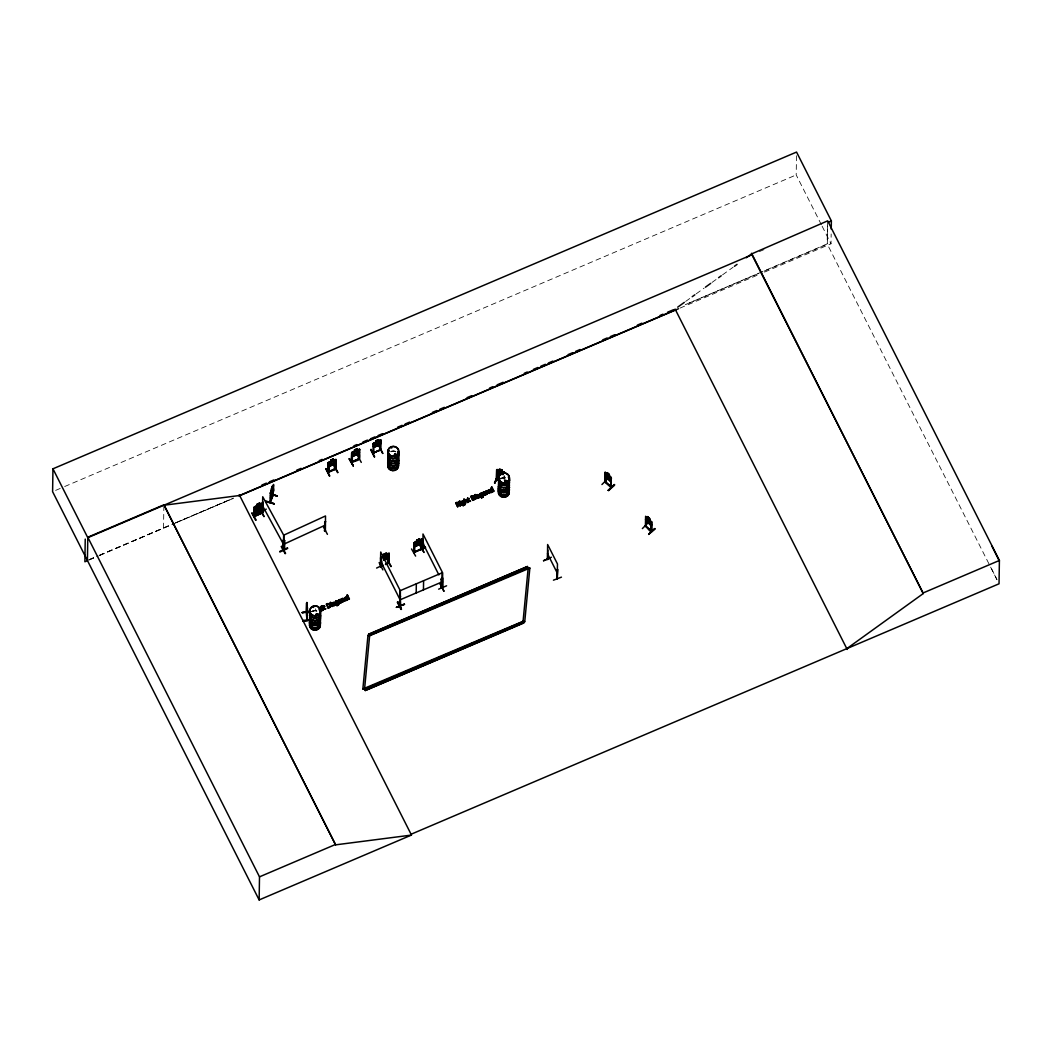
<?xml version="1.0" encoding="UTF-8"?>
<svg xmlns="http://www.w3.org/2000/svg" width="1052" height="1052" viewBox="0 0 1052 1052"><rect width="100%" height="100%" fill="white"/><g stroke="black" fill="none" stroke-linecap="round" stroke-linejoin="round"><path stroke-width="0.75" stroke-dasharray="5 3.75" d="M163.533 528.117L163.888 505.249M503.816 478.923L503.974 475.622M504.552 479.186L504.71 475.885M821.388 224.733L796.193 174.921L796.522 153.697M827.451 226.114L827.161 243.919L763.923 271.008M996.809 579.402L827.306 244.195L827.648 222.419M764.567 272.087L831.014 243.788L831.172 233.978M685.628 301.451L690.901 297.65M696.174 293.85L704.09 288.143M711.994 282.449L717.267 278.649M722.54 274.848L733.086 267.247M500.423 478.752L503.04 477.647L505.894 477.884M311.524 611.685L314.14 610.568L316.994 610.804A5.444 5.01 0.9 0 0 311.602 611.606M89.065 559.98L98.099 556.113M99.611 555.469L170.385 525.158M176.407 522.581L233.623 498.083M762.411 271.653L685.615 304.528L762.503 271.81M55.624 490.39L63.186 487.168M64.685 486.524L796.193 174.921M759.452 251.56L763.936 249.64M764.002 271.166L827.306 244.195M88.92 559.703L97.862 555.89M99.361 555.259L173.988 523.475M175.474 522.831L232.19 498.674M88.907 559.901L97.862 556.087M99.361 555.443L171.081 524.895M172.594 524.251L233.005 498.517M680 308.105L758.531 274.664M390.91 451.453L393.737 451.006L396.446 451.913M822.125 226.206L831.014 243.788M315.311 608.806L316.468 611.08M991.668 568.974L997.02 579.757M500.489 478.673A5.457 5.01 0.9 0 1 505.867 477.818M500.489 479.094A5.457 5.01 0.9 0 1 505.854 478.239M390.963 451.4A5.444 5.01 0.9 0 1 396.38 451.847M390.95 451.808A5.457 5.01 0.9 0 1 396.38 452.255M311.537 611.817A5.523 5.089 0.9 0 1 316.981 610.949M312.786 611.317A5.457 5.01 0.9 0 1 316.954 611.159"/><path stroke-width="1.5" d="M338.31 603.927L337.166 605.097M482.855 496.136L482 497.228M831.238 229.086L831.369 220.92L796.548 152.067L52.955 468.811L52.6 491.678L259.147 899.933L411.477 835.051L239.251 494.703M85.238 539.097L84.883 561.768L87.566 560.624M87.421 560.532L87.789 537.243L163.902 504.815L335.614 844.848L411.371 835.091L410.977 834.289L999.032 583.794L999.4 560.453L827.674 220.854L751.549 253.953L923.275 593.538L846.807 648.637M163.902 504.815L335.614 844.848M252.138 512.942L256.096 519.977M254.781 515.743C255.149 519.464 256.688 504.631 254.308 507.248L254.084 516.44L262.04 512.758M254.584 513.337L254.584 506.775M255.018 506.933L254.847 515.677M257.109 505.302L257.175 504.092M255.991 509.681L257.267 508.708C255.36 506.117 261.54 503.237 259.647 507.577L260.909 507.353M257.635 506.393L259.16 505.67M257.701 507.564L259.239 506.84M265.222 510.075L258.66 512.903M257.135 504.171L259.699 503.001L259.594 504.197L260.87 503.987L260.883 509.457L259.594 510.956M259.699 503.001L259.634 504.039M261.698 512.85C260.541 514.336 264.499 508.734 261.961 503.737L261.343 507.353M261.343 513.455L261.159 510.154L262.198 508.629M262.027 513.1L254.216 516.69L254.505 506.801L262.198 503.264L261.895 513.205M262.277 506.696C260.173 506.038 264.223 507.524 262.224 509.72L261.33 511.246L255.347 514.073L254.531 513.258M262.5 511.206L262.803 512.153L262.908 502.172L263.158 512.035L262.421 511.469L262.724 496.741L283.645 535.113L283.461 549.894L284.211 549.105M263.118 511.969L262.908 502.172M261.185 510.601L264.039 516.493M259.147 899.933L259.502 876.842L87.789 537.243M274.204 503.737L265.814 501.594M270.469 492.573L269.956 502.501L272.849 494.94L277.32 495.926L272.902 494.598L277.202 496.228M270.732 498.885C269.628 496.399 274.546 483.184 273.481 491.586M271.469 488.588L271.416 489.759M271.705 488.391L271.048 495.676L272.863 490.863M271.732 490.6L272.573 488.417L271.64 490.903M272.35 487.405L272.402 486.155L272.968 491.218M272.534 495.676L273.218 495.216M272.468 489.509L271.245 495.965L272.902 489.141L272.599 490.705L273.06 489.824M272.902 495.453C273.665 469.849 274.73 496.478 270.877 499.305M265.972 501.002L274.217 503.724M287.709 548.408L279.911 552.011M281.568 546.238L285.605 553.365M283.711 549.315C281.318 548.947 284.987 527.683 283.724 550.117L283.856 535.113L325.515 515.953L325.384 531.023C323.7 530.773 326.33 530.063 324.503 530.695M283.869 549.723L283.409 549.105M284.474 540.333L284.421 549.841L284.474 540.333L283.198 540.018M287.485 547.816L279.714 551.472M309.327 611.948L302.069 612.606L309.327 611.87M306.421 603.23L306.658 613.158L306.855 602.415L306.277 612.29M307.473 613.329L307.552 610.318L307.013 620.299L307.302 607.228L307.131 609.897M307.079 610.344L307.276 619.496M307.079 605.15L307.145 611.067M307.079 604.65L307.092 603.519L307.223 606.162M320.4 608.766L320.15 608.582M320.794 607.648L321.005 608.24M321.504 606.807C323.411 605.005 322.846 607.819 321.662 607.28M320.242 610.883L321.61 609.963L320.242 611.08M321.688 610.857L321.61 609.963M321.886 607.675C325.936 613.829 319.308 607.201 323.174 607.122L323.977 608.924M322.188 605.702L320.991 607.333M323.503 526.96L327.422 534.337M322.964 606.912L322.543 605.886L323.49 606.688L324.463 606.083L323.49 606.688M323.174 607.122L321.886 607.859M325.384 531.023L324.634 531.273L324.726 521.845L325.568 521.766L324.726 521.845M323.7 607.096L324.673 606.491L323.7 607.096L324.568 608.806M324.529 530.616L324.726 531.234M325.936 468.758L329.631 476.056L325.87 468.758M324.253 609.134L325.515 608.845M327.869 471.835C329.592 473.873 329.96 462.959 327.948 463.09L327.856 472.532L328.711 472.23M328.224 462.63L327.935 472.493L335.693 469.192M329.776 604.006C326.935 602.901 325.226 604.532 329.315 603.756M328.658 462.788L328.737 471.822M327.422 604.19L328.079 603.98M329.578 476.03L325.923 468.574M329.933 607.201L328.158 608.03M330.091 606.097L328.487 607.543L329.263 607.004M331.314 460.092L332.879 459.435M330.039 602.507L330.893 602.757L330.289 603.204M330.565 603.677L331.104 603.256L332.563 606.346L330.565 603.677L331.104 603.256M330.801 460.092L333.392 458.988L333.3 460.184L334.589 460L334.549 462.104L333.234 463.564L329.526 464.248L329.565 462.144L330.867 461.223M333.379 460.105L333.392 458.988M337.56 472.677L333.918 465.168L337.981 472.479M332.037 606.57L330.578 603.48M333.997 602.928L332.222 603.453M334.944 463.143L334.891 469.534L335.759 469.231M335.115 460.355C336.574 457.594 332.563 472.269 335.654 468.574M335.706 459.79L335.759 468.89M334.326 603.743C332.195 607.359 335.838 601.928 333.221 605.005M334.733 604.545L334.326 603.559M335.088 605.268L334.47 602.625M336.89 604.939L337.955 604.637M338.613 603.361L337.324 600.613L336.85 601.152A1.552 1.42 0.9 0 0 335.719 601.415M338.81 604.4L336.929 605.663L337.916 605.202M335.772 602.625L337.048 601.35L335.943 603.098M337.324 600.613L336.824 601.008A1.552 1.42 0.9 0 0 335.733 601.218L335.351 601.81M335.943 602.914C336.114 605.216 338.981 601.968 337.179 603.769M337.916 603.769L338.31 604.124M342.413 598.378L341.203 599.14L343.307 598.338M342.11 599.456L343.202 601.81L342.558 598.877M344.188 598.917L345.135 600.981L343.78 599.377M346.673 598.023C342.452 598.101 348.646 596.655 345.385 598.825M346.871 598.22L347.278 599.206L346.41 598.654M346.884 595.156L348.909 599.377L347.41 594.932M349.198 458.817L353.301 465.97L349.54 458.672M347.633 599.916L347.16 597.523M353.235 465.944L349.159 458.856M359.311 458.817L359.376 449.717L358.785 450.269C360.744 461.289 359.376 459.461 352.262 462.222L352.459 452.965L351.618 453.017L351.381 462.196L359.442 458.738M349.448 598.956L347.41 595.116M351.789 455.661L352.644 456.371L358.679 453.846L359.639 449.322L351.802 452.57L351.513 462.446M351.881 455.621L351.881 452.544M352.394 462.078L352.065 461.486L352.367 462.144M354.511 449.927L354.406 451.058M354.984 450.019L356.536 449.349M356.93 448.902L356.957 450.098L358.245 449.927L358.219 452.031L354.471 454.517L353.196 454.162L353.222 452.071L354.537 451.137M357.535 455.292L361.27 462.393M359.311 458.488L358.561 459.448L358.587 454.582M359.311 459.224L359.639 449.322M362.861 688.981L523.054 621.311L524.738 621.745L523.041 621.601L364.557 689.113L362.861 688.981L367.976 635.303L369.66 635.447L528.157 567.922L529.853 568.067L369.66 635.724L367.976 635.303M365.268 690.533L523.764 622.731L523.054 621.311L523.764 623.021L365.268 690.533L364.557 689.113L369.66 635.447L368.95 634.027L527.447 566.502L528.157 568.212L523.041 621.601M371.067 449.335L374.683 456.831M369.66 635.447L368.95 634.027M380.692 449.375L373.092 453.333L373.868 452.597L372.987 452.57L373.013 453.333L373.263 443.431L380.153 440.091M380.824 449.967L381.061 440.091L380.14 444.694L374.039 447.297L373.21 446.442L374.091 442.668M373.789 443.563L373.079 443.878L373.789 443.563L373.854 452.939M375.919 440.867L374.657 445.022L378.365 444.338L379.68 442.879L379.719 440.788L378.418 440.959L378.483 439.683L375.88 440.788L375.866 441.919M376.445 440.867L377.997 440.209M376.603 568.054L383.02 565.042M373.736 452.439L380.219 450.309L379.903 449.717M380.022 450.309C379.193 449.02 381.205 438.737 380.245 441.13M379.141 562.596L382.862 569.882M381.35 556.639L380.824 567.37L380.627 557.56L381.14 567.133M382.678 453.451L378.996 445.969L382.797 453.386M381.929 566.239L381.837 565.582M381.942 561.636L381.284 566.555M381.166 566.515L381.942 565.91M382.744 558.244L384.059 554.01L386.61 552.984L386.505 554.18L387.807 553.996L387.767 556.1L384.033 558.586M390.897 566.568L387.044 559.177L391.212 566.436M385.519 564.082L388.977 563.136L387.964 563.254L388.122 558.651M388.333 554.325C388.701 551.564 388.977 564.753 387.964 563.254M388.859 563.28L389.187 553.391L386.597 554.102M389.148 553.313L388.175 557.902M404.494 604.308L396.394 607.359L404.349 604.019M397.722 601.862L401.456 609.332L397.643 602.06M380.443 566.633L380.719 552.011L400.391 590.935L400.207 605.715L399.76 604.676L400.523 605.439L400.247 595.708L399.655 605.82L399.839 590.829L442.103 572.827L441.958 587.897L442.064 586.569L442.734 587.147M400.444 605.479L399.813 604.676L400.128 605.689M400.22 597.181L400.404 604.861M413.975 543.148L414.817 543.095L413.975 543.148L413.752 552.326L425.284 547.027L418.867 550.051M416.816 540.11L419.367 538.926L419.301 540.202L420.603 540.031L420.563 542.135L416.829 544.62L415.54 544.265L415.579 542.174L416.881 541.241L414.146 542.674L413.923 552.602M414.225 545.725L414.278 542.727C417.473 538.729 423.706 542.28 419.367 538.926M414.685 542.832L414.738 552.274L413.804 551.892M416.789 541.241L416.855 540.031M416.184 592.947L416.329 583.807M419.906 545.199L424.022 552.484L419.958 545.317M421.129 540.36C422.93 532.365 420.037 562.886 420.945 543.148M421.707 539.794L421.655 549.302L421.944 539.347L420.997 539.387M421.944 539.347L420.971 543.937L414.922 546.54L414.146 545.764M422.983 548.513L423.128 549.433L423.167 539.439M423.404 549.315L423.456 543.029M423.456 589.856L423.588 580.717M438.658 589.159L446.587 585.806M441.196 588.134L442.011 578.39L441.301 578.692L441.196 588.134L441.998 587.489M442.05 587.082L442.511 577.706L442.774 587.476M442.471 587.7L442.668 572.932L422.983 533.995L423.128 549.433M443.891 591.263L440.144 583.794L443.931 591.053M457.475 504.855L460.211 505.736L457.475 504.855L457.699 506.814L455.753 502.948L456.831 502.304M458.33 503.172L456.529 503.158L457.975 502.817M457.699 506.814L455.753 502.764M458.462 503.356L458.159 504.184M459.04 503.106L458.606 504.381L458.725 502.435M459.237 501.239L460.105 501.488L459.5 501.935M459.777 502.212L461.236 505.302L460.303 501.988M461.775 504.881L460.303 502.185M464.142 504.658L462.867 505.17L464.432 504.395M461.42 502.08L461.907 501.436A1.552 1.42 0.9 0 1 463.038 501.173L463.498 500.634L464.997 504.618M464.997 504.421L463.117 505.683L464.879 504.658M462.13 501.922L462.801 501.594M465.05 504.355L463.498 500.634M463.695 499.174L465.72 503.395L465.799 500.121L467.667 502.567L468.193 502.146L467.246 500.265M461.775 503.487C465.602 503.75 463.104 505.289 461.447 502.817M464.221 498.95L464.958 500.397M465.168 500.818L466.838 500.91M467.154 499.266L467.351 499.674M467.614 498.056L467.509 499.121M469.008 498.28L468.245 499.292L469.218 498.687M468.193 502.146L466.943 499.832L465.707 499.792M470.454 501.344L468.797 501.331M473.86 495.952L470.757 496.557L473.032 495.808M473.808 499.2C472.9 500.989 470.244 496.281 472.309 496.255M474.478 499.398L472.703 500.226M473.032 499.739L471.533 496.57M474.583 494.716L474.833 495.4L475.188 494.453M475.123 495.689L476.582 498.766L475.649 495.453M478.542 495.321C475.373 496.583 477.213 493.454 479.015 495.019M476.74 495.86L476.49 495.176M477.108 498.346L475.649 495.65M476.74 495.663L478.634 495.282M479.015 497.162L477.924 497.399L477.989 496.281M478.463 498.043L479.225 497.57M479.16 495.071L479.646 497.267M480.172 497.044L479.015 494.834M481.711 497.096L482.289 496.952M481.369 493.02L481.395 493.164A1.552 1.42 0.9 0 0 480.277 493.427L480.33 495.926L482.316 495.979M483.236 496.833L481.474 497.859L482.789 497.241M481.592 493.559C482.842 497.543 482.434 492.678 480.632 493.98M488.115 491.402L486.655 491.665L487.207 494.23L485.748 491.35L486.76 490.758M487.207 494.23L485.748 491.152M490.968 489.877L489.035 490.022L491.192 489.364M488.43 490.679L489.154 493.217M489.285 490.521L489.035 489.837M490.245 491.652L491.415 490.416L490.534 491.126M491.415 487.549L491.955 487.129L493.98 491.35L491.415 487.549L491.955 487.129M491.389 489.298L492.704 491.902L490.995 492.704M493.454 491.573L491.429 487.352M497.964 475.438L494.9 482.789M504.75 472.44L496.675 469.665L496.557 479.515L497.333 479.699L496.754 469.994M496.715 469.587L496.426 479.37M496.426 479.041L497.254 479.725M494.913 482.986L498.004 475.294M502.554 474.413L499.398 473.663L498.069 472.295L498.109 470.191L499.45 470.283L499.411 469.008L502.093 469.968L503.25 474.123M502.067 471.086L502.093 469.968M527.447 566.502L368.936 634.303M550.196 557.981L543.542 560.637M547.816 549.972L547.592 559.362M547.855 559.48L547.921 554.706M553.444 580.178L561.452 577.14M557.481 569.106L557.258 578.731L557.047 577.995M557.179 578.679L557.468 563.99L547.632 544.528L547.461 559.559L547.711 558.783M557.231 578.692L557.652 569.434M601.941 484.525L607.78 478.699M605.334 481.829L605.189 472.243L605.032 482.118L611.186 487.615L611.278 477.74M610.712 486.55L605.202 481.435L605.847 482.066M605.702 473.4L605.36 472.69L605.781 482.303M605.834 482.408L605.847 477.766M608.582 490.666L614.67 484.906L608.332 490.429M609.226 475.596L609.318 474.413L607.201 472.624L607.254 473.847L606.215 473.295L607.201 477.227L610.147 478.976L609.253 474.386M610.568 486.826L611.396 487.405L610.91 477.7L611.107 487.615M610.594 487.129L610.91 477.7M611.159 480.79L611.212 477.792M642.377 528.577L648.203 522.752M645.428 526.079L645.612 516.295L651.701 521.897L651.622 531.654L645.363 526.026M646.204 526.355L645.783 516.742L645.731 525.908C656.382 539.886 648.545 524.54 651.135 521.95M645.902 526.237L645.691 525.553L646.27 526.118M645.994 526.592L646.349 517.242M647.677 517.742L647.69 516.611L649.676 518.518M647.69 516.611L647.677 517.9L646.651 517.347L646.612 519.451L647.624 521.279L650.583 523.028L649.676 518.439M655.12 528.972L648.703 534.271M648.716 534.298L654.791 528.512L648.663 534.429M651.017 531.181L651.293 524.79M651.701 521.779L651.53 531.668M923.275 593.538L751.562 253.282M422.746 548.46L423.088 549.354L423.062 548.263M442.077 586.674L442.721 587.476M321.504 606.623L321.662 607.464M261.12 513.166L254.097 516.059L261.027 513.008M306.264 612.067L306.974 620.193M306.737 612.724L306.947 619.155M420.866 548.881L420.984 549.499M335.785 468.824L328.053 472.203M605.005 481.698L611.304 487.26M524.738 621.745L529.853 568.067M341.045 601.981L340.848 600.863M483.486 492.862L484.512 494.782M330.144 605.755L330.091 606.294A1.512 1.394 0.9 0 1 329.539 607.03M461.959 502.054L462.67 503.776L463.919 503.158M474.689 497.951L474.636 498.49A1.512 1.394 0.9 0 1 474.084 499.227M307.342 620.167L306.619 612.04M345.7 599.443L345.99 598.733M269.93 502.317L272.797 494.742M273.231 494.769L270.39 502.462M330.657 606.425L330.736 605.742M475.202 498.635L475.28 497.951M270.653 497.846L273.441 490.469M273.099 492.441L273.349 490.442M270.482 495.689L273.389 488.246M341.637 601.626L341.584 602.112A1.368 1.262 0.9 0 1 341.058 602.783M461.368 502.369L461.907 501.239A1.552 1.42 0.9 0 1 463.038 500.976L463.498 500.818M338.862 604.137L338.244 605.229M320.939 606.886L321.202 606.149M273.033 491.928L271.219 496.741L271.718 493.02M313.641 607.491L313.036 606.965M316.047 614.368L317.178 613.697M317.428 614.092L317.112 614.868M502.514 474.031L501.765 474.058L502.501 474.505M505.026 481.842L506.38 481.448M505.302 481.08L505.486 481.908M506.564 481.343L506.328 482.105M506.275 488.641L505.473 489.101M273.073 487.891L270.588 494.887M271.061 494.769L270.745 495.965L273.033 490.219M270.535 492.678L273.349 485.196L272.744 486.55M399.602 605.531L400.47 605.15M441.38 588.094L441.748 587.161M335.772 469.153L335.93 459.316L328.171 462.722M271.087 493.572L271.705 491.942M651.832 531.128L646.059 526.408M332.656 604.242L334.115 605.584M477.2 496.439L477.674 497.925M271.942 491.494L271.6 493.046M265.814 501.567L274.204 503.908M485.524 494.348L484.564 492.257L483.788 492.612M339.007 600.495L338.941 601.271M271.548 492.323L272.652 489.456M272.402 486.155L271.521 488.667M271.705 488.772L272.494 486.182M270.68 492.691L270.127 493.27M271.495 492.218L272.402 489.903M497.57 469.494L496.768 469.718M497.267 473.794L499.95 474.991C498.069 476.201 495.36 470.375 497.504 474.084M494.493 482.815L498.043 475.491M494.834 482.934L498.043 475.294M497.136 479.383L496.741 478.765M497.241 479.659L497.294 479.002M503.737 471.809L504.618 472.506L502.422 471.362M503.908 472.835L504.644 473.098M479.896 493.822L480.554 496.32M262.724 510.904L262.737 511.719M330.657 606.241L330.21 607.162M475.202 498.438L474.754 499.358M272.429 489.627L272.902 488.759L271.008 493.454M334.944 604.768L334.457 605.584M394.566 454.503L394.868 455.385L395.565 454.845M395.749 455.371L394.921 454.175M316.402 614.013L316.494 614.749M317.388 614.486L317.349 613.973M262.066 508.589C261.251 511.075 255.991 514.06 254.545 512.245M261.277 511.246L262.185 509.641M490.377 491.1L490.311 491.863M261.225 507.879L262.185 506.367M458.304 504.053L458.12 502.711M335.023 463.919L328.934 466.378L328.092 465.668L328.974 466.457L335.023 463.919L335.93 462.42M358.679 453.846L359.587 452.347M374.065 447.153L380.048 444.601L381.048 443.194M421.813 542.398L420.932 543.858L414.922 546.54M334.733 604.361L333.379 605.018M342.11 599.653L343.346 598.772L344.609 601.205M334.825 604.966L333.51 605.86L332.577 604.505M347.37 599.614L346.45 600.495L345.358 599.916M415.606 556.087L411.542 548.96M401.391 609.332L397.695 601.875M340.993 601.968C338.573 604.598 338.757 597.457 340.848 601.06M485.432 494.506L484.748 492.323M483.657 492.546L483.486 493.467M480.488 493.914L480.738 495.702M332.656 604.427L333.392 603.559M489.93 490.837L490.219 492.586L491.771 492.034M486.589 491.166L488.26 490.719M335.522 601.402L335.18 602.651M442.747 587.253L442.498 586.556M337.916 603.585L336.009 603.927M330.446 606.675L329.118 607.806M474.991 498.872L473.663 500.002M260.804 508.287L259.515 509.786L255.886 510.615M259.542 507.577L260.83 506.078L259.568 506.42M483.039 497.241L483.394 496.044M463.748 503.527L463.235 501.383M482.276 495.347L481.54 496.031M391.712 448.06L390.989 447.757M394.671 454.398L394.224 455.056M395.42 462.315L394.737 462.512M316.468 614.158L317.651 614.105M317.533 614.815L316.442 614.986M347.226 599.837L345.503 600.074M255.412 508.445L261.356 505.631L254.558 509.142M261.383 506.722L254.584 510.233M486.931 491.429L487.628 491.074M491.56 491.626L490.456 491.876M605.071 475.32L610.515 481.343L611.291 480.803M605.689 477.003L610.515 481.343M610.554 476.793L605.124 472.295M611.278 477.845L610.594 476.74M611.475 478.2L610.699 477.897M608.28 490.245L614.381 484.485M608.24 490.377L614.434 484.696M645.783 516.742L646.138 517.452M645.507 519.372L650.938 525.395L651.661 524.909M646.125 521.056L651.004 525.342M325.66 608.529L324.858 609.055L323.7 606.899M470.205 500.726L469.113 500.818M470.244 500.91L468.942 500.476M328.263 462.709L329.052 461.999M465.273 500.094L465.931 499.516M332.84 604.177L334.128 603.164M489.93 491.034L491.074 489.785M340.743 602.428L341.045 601.376M339.099 600.534L340.546 600.587M337.771 603.769L336.508 604.164M255.912 508.51L257.188 507.537M257.201 505.302L255.912 506.262L255.952 511.785L257.214 512.087M677.712 307.145L684.313 302.397M692.216 296.703L694.859 294.797M705.405 287.196L710.679 283.396M718.595 277.702L721.225 275.795M734.414 266.301L737.044 264.394M746.276 257.753L751.549 253.953M476.49 495.36L478.844 494.834M489.035 490.022L490.732 489.272M470.468 501.147L468.955 501.462M388.964 562.873L385.519 564.319M441.104 587.463L441.866 587.2M334.917 468.837L328.487 471.585M351.539 461.749L358.43 458.961M380.785 449.743L373.105 452.952M477.621 496.163L478.673 495.374M490.166 490.811L490.982 489.68M285.171 553.733L281.226 546.54M346.41 598.457L345.766 599.653L346.844 599.587M255.689 520.332L251.796 513.126M325.462 530.642L324.766 530.918M397.288 602.231L401.049 609.489M374.328 456.989L370.659 449.677M310.064 620.036L302.844 621.061L310.103 620.456M473.808 499.398L474.623 497.57L473.19 496.149M395.552 455.437L394.605 455.477M505.249 480.909L505.433 480.803M489.732 490.153L490.863 489.811M332.642 603.283L333.892 603.02M486.958 490.771L487.852 490.548M478.844 497.136L477.766 497.017M479.015 497.596L477.858 498.004L477.121 496.702M462.459 501.515L461.959 502.646M463.564 503.487L462.13 502.935M481.934 495.663L480.488 495.111L481.172 493.585M485.288 494.44L483.683 493.796M332.314 602.901L334.299 602.638M344.859 597.562L347.015 597.47M338.941 599.85L339.546 599.601A1.368 1.262 0.9 0 1 340.44 599.666L341.545 601.179M485.314 495.15L485.603 494.992A1.368 1.262 0.9 0 0 486.129 494.308L484.985 491.863A1.368 1.262 0.9 0 0 484.091 491.797L483.486 492.06A1.381 1.276 0.9 0 0 482.96 492.73L483.131 494.216M346.673 597.825L345.135 599.627M325.647 609.134L324.766 609.384M482.105 496.136L480.803 496.268M321.386 606.189L322.188 605.886M497.359 479.396L496.518 479.068M321.228 611.028L320.558 611.501A5.418 4.984 0.9 0 1 312.05 615.091A5.418 4.984 0.9 0 1 312.878 606.491A5.418 4.984 0.9 0 1 320.558 611.475L320.216 611.567M497.254 473.821L502.435 471.349M257.175 506.499L259.712 505.289M257.188 507.906L259.568 506.788M255.347 514.073L261.33 511.246M266.274 509.102L258.687 513.126M258.49 512.732L265.183 509.904M283.909 540.912L284.605 540.583M255.149 507.182L254.308 507.248M261.396 504.316L261.961 503.737M257.161 507.774L259.555 506.669M258.884 508.984L261.29 507.879M283.711 544.252L325.37 525.106M380.969 558.217L380.903 557.442M388.859 562.544L388.109 563.267M385.637 564.569L388.898 563.162M413.923 552.274L425.481 547.237M425.521 547.408L414.067 552.55M400.457 596.076L399.747 596.392L400.588 596.339M396.394 607.359L404.507 604.348M551.366 557.231L543.555 560.834M162.403 505.88L87.776 537.677L52.955 468.811M751.956 254.755L163.888 505.249L239.646 495.492L675.489 309.84M828.371 222.196L831.369 220.92M261.869 485.064L266.393 483.131M269.404 481.855L273.928 479.922M296.559 470.283L301.082 468.364M319.177 460.658L322.188 459.369M353.867 445.877L356.878 444.588M362.914 442.024L367.437 440.091M370.449 438.815L374.972 436.882M377.997 435.594L382.52 433.674M397.59 427.243L402.114 425.324M405.138 424.035L409.662 422.102M432.28 412.476L436.804 410.543M439.815 409.254L444.352 407.334M466.97 397.695L471.493 395.776M489.588 388.057L492.599 386.781M497.123 384.848L503.158 382.284M524.277 373.289L527.289 372M533.325 369.436L537.848 367.503M540.86 366.214L545.383 364.294M548.408 363.006L552.931 361.086M568.001 354.655L572.538 352.736M575.549 351.447L580.073 349.514M602.691 339.875L607.214 337.955M610.239 336.666L614.762 334.746M637.38 325.107L641.904 323.174M659.998 315.469L663.01 314.18M667.533 312.26L673.569 309.683M239.041 495.952L678.487 308.749M357.009 449.954L357.022 448.823L354.458 450.006M333.313 459.053L330.88 460.092L330.736 461.144M354.55 450.019L356.97 448.98M376.011 440.867L378.444 439.841M328.789 463.051L327.948 463.09M352.459 452.965L351.618 453.017M358.574 453.754L352.578 456.437M455.753 502.948L458.514 502.435M471.533 496.768L472.9 496.149L474.623 497.754M460.211 505.736L460.947 505.236L458.606 504.197M389.095 553.444C384.572 553.418 381.048 558.31 384.006 554.088M382.652 557.244L389.187 554.483M414.172 543.805L421.983 540.504M383.309 559.914L388.227 557.915L383.349 559.993M318.953 609.792L320.623 609.095M399.694 599.982L441.958 581.98M923.288 592.881L999.4 560.453M259.502 876.842L335.627 844.414M320.926 611.186L320.558 611.317A5.444 5.01 0.9 0 1 312.05 614.894A5.444 5.01 0.9 0 1 312.865 606.254A5.444 5.01 0.9 0 1 320.584 611.251L320.216 611.37M319.256 608.398L321.189 609.174M319.44 608.806L320.137 608.779M342.742 598.956L343.57 599.206M484.078 491.994L483.486 492.244A1.381 1.276 0.9 0 0 482.947 492.928L482.986 493.861M339.533 599.785L338.941 600.048A1.381 1.276 0.9 0 0 338.402 600.731M340.769 602.757L339.822 602.875M340.559 602.336L339.138 601.599M506.117 482.132L505.013 481.408M316.981 614.789L316.297 614.276M346.621 599.719L345.766 599.469M327.764 604.256L329.026 604.045L330.078 605.558M399.773 605.465L400.115 604.782M319.545 608.293L321.005 608.858M484.985 495.058L483.802 494.834M336.995 603.638L336.206 603.309M309.288 611.62L302.069 612.606M310.077 619.891L302.818 620.443M306.842 602.954L307.486 609.069M307.302 607.28L307.197 605.82M306.763 607.464L306.803 605.439L307.408 613.632M307.355 609.082L307.447 611.054M261.277 505.618L262.198 505.525M261.251 503.329L262.237 503.343M380.114 440.144L381.1 440.183M358.693 449.362L359.547 449.375M421.037 539.466L421.983 539.426M328.355 604.137L329.907 605.124M380.719 566.515L380.824 567.028M466.154 499.674L467.101 500.213M255.886 508.366L257.148 508.668M473.361 495.637L475.031 497.083M490.982 489.101L491.705 489.916M497.478 474.018L500.62 475.096M487.773 490.903L488.325 491.757M458.264 502.12L458.896 502.882M484.985 492.06L486.09 493.375M340.44 599.85L341.4 600.823M339.533 602.967L338.442 601.468M488.062 490.416L488.733 491.31M474.32 496.018L475.228 497.609M329.776 603.822L330.683 605.413M254.623 513.205L255.412 514.007M254.492 509.891L255.228 510.575M373.25 446.521L374.104 447.232M490.048 492.454L489.68 491.639M329.986 603.993L330.736 605.939M483.328 494.348L484.367 495.268L485.603 494.795A1.368 1.262 0.9 0 0 486.129 494.124M483.552 494.808L483.144 494.032M338.783 602.152L339.822 603.059L341.058 602.599A1.368 1.262 0.9 0 0 341.584 601.928M490.311 491.665L491.56 491.81L491.415 490.416M306.868 606.951L307.368 607.675L306.842 606.951M347.16 597.72L345.95 596.905L344.74 598.312M334.615 603.059L333.405 602.244L332.195 603.664M468.653 501.344L467.719 499.332M335.588 603.664L335.259 602.796M262.579 505.88L283.501 544.265M260.791 510.615L263.92 516.571M675.082 309.051L847.202 649.439M547.487 553.681L557.323 573.143M488.325 491.573L489.154 493.414M481.869 492.809L483.302 495.913M482.605 495.545L482.855 496.32M481.224 497.162L481.474 497.859M478.87 495.755L479.278 496.754M470.757 496.373L472.703 500.423M467.614 497.872L468.035 498.885M468.245 499.108L468.942 500.673M462.867 504.986L463.117 505.683M459.842 500.989L460.092 501.686M456.529 502.961L457.265 504.618M422.838 543.148L438.868 574.865M441.064 579.192L442.524 582.072M352.63 451.808L351.802 452.57M380.574 561.15L400.26 600.074M341.203 598.956L342.663 602.033M337.048 601.35L337.85 603.138M336.679 604.966L336.929 605.663M330.644 602.257L330.893 602.954M326.988 604.374L328.487 607.543M326.212 604.164L328.158 608.214M323.069 605.663L323.49 606.504M321.36 607.898L322.609 610.581M992.023 546.304L999.387 561.124M483.157 495.374L483.394 496.242M321.11 607.596L320.939 606.912M338.586 602.02L338.363 601.139M461.578 503.369L461.368 502.488M335.404 603.335L335.193 602.467M605.216 475.307L605.807 476.95M306.974 603.835L307.092 604.782M475.228 497.425L475.28 498.135M306.934 605.939L307.039 608.148M339.375 599.85A1.381 1.276 0.9 0 1 340.296 599.929M508.931 480.843A5.457 5.01 0.9 0 1 503.513 487.944A5.457 5.01 0.9 0 1 499.529 480.054M508.905 482.96A5.457 5.01 0.9 0 1 503.474 490.061A5.457 5.01 0.9 0 1 499.49 482.171M504.434 480.067A5.457 5.01 0.9 0 1 507.09 480.961M508.274 477.016A5.523 5.089 0.9 0 1 507.945 483.881A5.523 5.089 0.9 0 1 500.476 484.157A5.523 5.089 0.9 0 1 499.503 477.345M508.944 480.422A5.457 5.01 0.9 0 1 503.513 487.523A5.457 5.01 0.9 0 1 499.529 479.633M508.971 478.318A5.457 5.01 0.9 0 1 504.263 485.432A5.457 5.01 0.9 0 1 498.911 478.686M508.984 477.897A5.457 5.01 0.9 0 1 504.276 485.011A5.457 5.01 0.9 0 1 498.911 478.265M508.813 488.036A5.457 5.01 0.9 0 1 503.395 495.137A5.457 5.01 0.9 0 1 499.411 487.247M508.892 487.852A5.523 5.089 0.9 0 1 503.395 495.058A5.523 5.089 0.9 0 1 499.345 487.063M508.787 490.153A5.457 5.01 0.9 0 1 503.369 497.254A5.457 5.01 0.9 0 1 499.371 489.364M508.773 490.008A5.431 4.997 0.9 0 1 503.369 497.083A5.431 4.997 0.9 0 1 499.398 489.219M508.879 483.184A5.431 4.997 0.9 0 1 503.474 490.258A5.431 4.997 0.9 0 1 499.503 482.408M508.931 485.327A5.523 5.089 0.9 0 1 503.435 492.533A5.523 5.089 0.9 0 1 499.384 484.538M508.826 487.602A5.457 5.01 0.9 0 1 503.408 494.716A5.457 5.01 0.9 0 1 499.411 486.826M508.866 485.511A5.457 5.01 0.9 0 1 503.435 492.612A5.457 5.01 0.9 0 1 499.45 484.722M508.866 485.09A5.457 5.01 0.9 0 1 503.448 492.191A5.457 5.01 0.9 0 1 499.463 484.301M398.182 454.254A5.444 5.01 0.9 0 1 392.777 461.341A5.444 5.01 0.9 0 1 388.793 453.478M398.129 456.239A5.418 4.984 0.9 0 1 392.751 463.301A5.418 4.984 0.9 0 1 388.78 455.463M395.079 453.649A5.418 4.984 0.9 0 1 396.328 454.254M388.767 450.624A5.523 5.089 0.9 0 0 392.804 458.619A5.523 5.089 0.9 0 0 398.3 451.426A5.457 5.01 0.9 0 1 392.817 458.409A5.457 5.01 0.9 0 1 388.832 450.519M398.195 453.833A5.444 5.01 0.9 0 1 392.777 460.921A5.444 5.01 0.9 0 1 388.806 453.057M398.221 451.742A5.444 5.01 0.9 0 1 392.817 458.817A5.444 5.01 0.9 0 1 388.832 450.953M398.077 461.447A5.444 5.01 0.9 0 1 392.659 468.534A5.444 5.01 0.9 0 1 388.688 460.671M398.156 461.276A5.523 5.089 0.9 0 1 392.659 468.469A5.523 5.089 0.9 0 1 388.609 460.474M398.037 463.564A5.444 5.01 0.9 0 1 392.633 470.652A5.444 5.01 0.9 0 1 388.648 462.775M398.024 463.432A5.418 4.984 0.9 0 1 392.633 470.494A5.418 4.984 0.9 0 1 388.675 462.656M398.129 456.607A5.418 4.984 0.9 0 1 392.738 463.669A5.418 4.984 0.9 0 1 388.78 455.832M398.195 458.619A5.523 5.089 0.9 0 1 392.698 465.812A5.523 5.089 0.9 0 1 388.648 457.817M398.077 461.026A5.444 5.01 0.9 0 1 392.672 468.114A5.444 5.01 0.9 0 1 388.688 460.25M398.116 458.922A5.444 5.01 0.9 0 1 392.698 466.01A5.444 5.01 0.9 0 1 388.727 458.146M398.129 458.501A5.457 5.01 0.9 0 1 392.712 465.602A5.457 5.01 0.9 0 1 388.714 457.712M320.452 615.012A5.444 5.01 0.9 0 1 314.614 620.851A5.444 5.01 0.9 0 1 309.972 614.144M320.544 614.723A5.523 5.089 0.9 0 1 314.614 620.654A5.523 5.089 0.9 0 1 309.893 613.842M309.932 616.262A5.457 5.01 0.9 0 0 314.574 622.981A5.457 5.01 0.9 0 0 320.426 617.13A5.418 4.984 0.9 0 1 314.587 622.81A5.418 4.984 0.9 0 1 309.972 616.117M320.058 611.238A5.444 5.01 0.9 0 1 315.363 618.352A5.444 5.01 0.9 0 1 310.011 611.62M320.452 614.592A5.444 5.01 0.9 0 1 315.324 620.443A5.444 5.01 0.9 0 1 309.669 614.999M320.071 610.817A5.444 5.01 0.9 0 1 315.363 617.918A5.444 5.01 0.9 0 1 310.024 611.199M320.334 622.205A5.444 5.01 0.9 0 1 314.495 628.044A5.444 5.01 0.9 0 1 309.867 621.337M320.426 622.048A5.523 5.089 0.9 0 1 314.495 627.978A5.523 5.089 0.9 0 1 309.788 621.167M320.281 624.178A5.418 4.984 0.9 0 1 314.469 629.99A5.418 4.984 0.9 0 1 309.853 623.31M320.387 617.366A5.418 4.984 0.9 0 1 314.574 623.178A5.418 4.984 0.9 0 1 309.959 616.498M320.308 624.323A5.444 5.01 0.9 0 1 314.469 630.161A5.444 5.01 0.9 0 1 309.827 623.455M320.373 619.681A5.444 5.01 0.9 0 1 314.535 625.519A5.444 5.01 0.9 0 1 309.906 618.813M320.347 621.785A5.444 5.01 0.9 0 1 314.509 627.623A5.444 5.01 0.9 0 1 309.867 620.917M320.387 619.26A5.444 5.01 0.9 0 1 314.548 625.098A5.444 5.01 0.9 0 1 309.906 618.392M257.188 505.67L257.148 510.01L259.528 508.892L259.581 504.565L257.188 505.67M257.253 509.076L257.227 511.18L259.607 510.062L259.634 507.958L257.253 509.076M257.648 504.158L259.173 503.461L257.648 504.158M271.534 490.114L271.521 494.427L272.429 487.799L271.534 490.114M271.718 493.401L271.679 495.505L272.599 491.074L271.718 493.401M330.867 461.591L330.828 463.695L333.26 462.656L333.287 460.566L330.867 461.591M354.524 451.518L354.498 453.609L356.917 452.584L356.957 450.48L354.524 451.518M375.985 442.366L375.958 444.47L378.378 443.431L378.418 441.34L375.985 442.366M384.072 555.587L384.046 557.692L386.465 556.653L386.505 554.549L384.072 555.587M384.532 554.088L386.084 553.431L384.532 554.088M416.868 541.622L416.842 543.713L419.261 542.687L419.301 540.583L416.868 541.622M417.328 540.123L418.893 539.452L417.328 540.123M499.437 470.665L499.411 472.769L501.909 473.65L501.949 471.546L499.437 470.665M499.91 469.508L501.515 470.454L499.91 469.508M607.241 474.228L607.214 476.319L609.121 478.042L609.161 475.951L607.241 474.228M607.609 473.216L608.832 474.702L607.609 473.216M647.677 518.268L647.637 520.372L649.557 522.094L649.584 520.004L647.677 518.268M648.032 517.268L649.255 518.754L648.032 517.268M260.633 508.984L258.424 508.984L256.162 511.088L257.885 508.984L256.307 508.458L258.384 508.497L260.567 506.446L258.937 508.497L260.633 508.984M500.936 481.974A5.457 5.01 0.9 0 0 509.497 478.331A5.457 5.01 0.9 0 0 501.765 473.321A5.457 5.01 0.9 0 0 500.936 481.974M500.949 482.184A5.431 4.997 0.9 0 0 509.47 478.555A5.431 4.997 0.9 0 0 501.778 473.571A5.431 4.997 0.9 0 0 500.949 482.184M390.2 455.411A5.457 5.01 0.9 0 0 398.761 451.755A5.457 5.01 0.9 0 0 391.028 446.758A5.457 5.01 0.9 0 0 390.2 455.411M390.213 455.582A5.418 4.984 0.9 0 0 398.721 451.965A5.418 4.984 0.9 0 0 391.042 446.995A5.418 4.984 0.9 0 0 390.213 455.582"/></g></svg>
